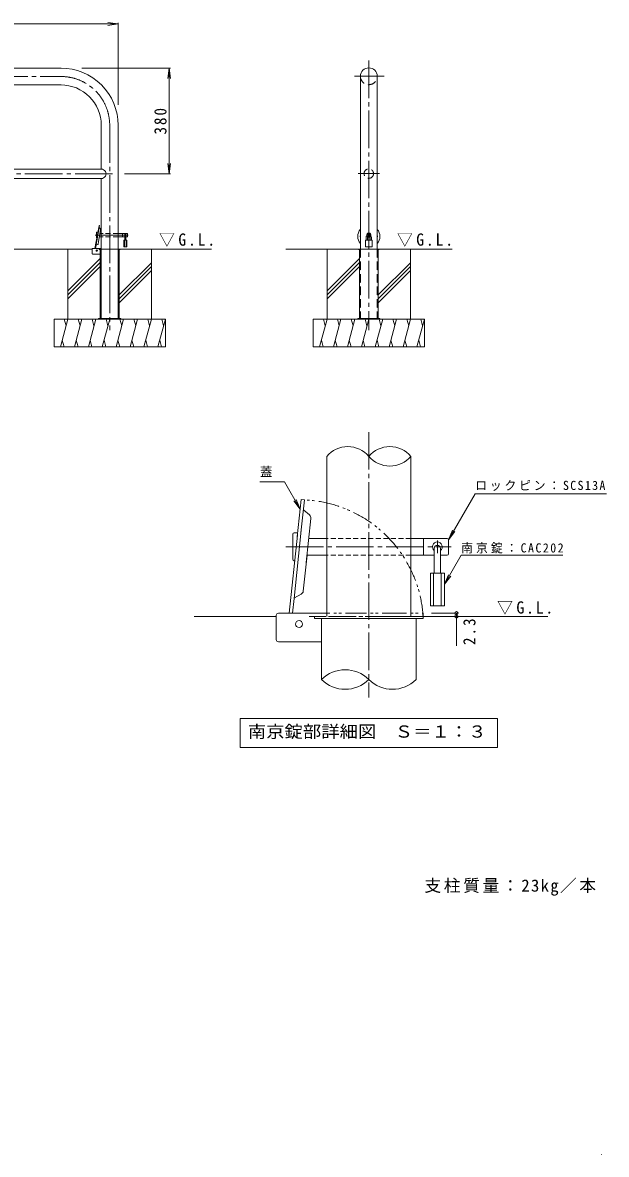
# Model space of a CAD drawing. Units: millimetres, scale not verified, with parts at other scales. Extents: x -2534 to 2691, y -2605 to 1509.
# Drawn here: x 594 to 2691, y -2605 to 1461 of the extents above; entities that cross this region are included whole.
import ezdxf
from ezdxf.enums import TextEntityAlignment as Align

# ---------------------------------------------------------------- set-up
doc = ezdxf.new("R2010")
doc.units = ezdxf.units.MM
doc.header["$LTSCALE"] = 15
doc.header["$PDMODE"] = 32
doc.header["$PDSIZE"] = 12
for name, pattern in [('CHAIN1', [8, 5, -1, 1, -1]), ('CHAIN2', [12, 9, -1, 1, -1]), ('DASHED1', [1.8, 1.2, -0.6]), ('DASHED2', [3, 2, -1]), ('DOUBLE_CHAIN1', [8.8, 5, -1, 0.6, -0.6, 0.6, -1])]:
    doc.linetypes.add(name, pattern=pattern)
for name, color, linetype, lineweight in [('A-0_通り芯', 4, 'Continuous', 9), ('A-1_躯体', 7, 'Continuous', 9), ('A-2_仕上', 4, 'Continuous', 9), ('A-3_寸法', 3, 'DASHED2', 9), ('A-4_文字', 7, 'Continuous', 9), ('A-5_建具', 7, 'Continuous', 9), ('A-6_間仕切', 7, 'Continuous', 9), ('A-A_インテリア', 2, 'Continuous', 9), ('A-E_見え係り', 6, 'Continuous', 5), ('D-0_通り芯', 4, 'Continuous', 9), ('D-1_躯体', 3, 'Continuous', 9), ('D-2_仕上', 4, 'Continuous', 9), ('D-4_文字', 7, 'Continuous', 9), ('D-5_建具', 7, 'Continuous', 9), ('D-6_間仕切', 7, 'Continuous', 9), ('D-A_インテリア', 2, 'Continuous', 9), ('D-E_見え係り', 6, 'Continuous', 5)]:
    doc.layers.add(name, color=color, linetype=linetype, lineweight=lineweight)
doc.layers.add('F-5_F-5ﾚｲﾔ', color=2, linetype='Continuous')
doc.styles.add('ＭＳ ゴシック', font='')
doc.styles.get('ＭＳ ゴシック').set_extended_font_data('MS Gothic')

msp = doc.modelspace()

# ---------------------------------------------------------------- linework, layer by layer
at = {"layer": 'A-0_通り芯', "color": 7, "linetype": 'CHAIN2'}
for p, q in [((1837.64, 1325), (1837.64, 356.83)), ((-63.19, 1267.59), (731.56, 1267.6)), ((1785.75, 1268.48), (1892.78, 1268.48)), ((906.56, 1092.6), (906.56, 355.94)), ((917.02, 917.84), (-63.19, 917.84)), ((1798.85, 918.73), (1875.98, 918.73)), ((854.7, 698.08), (973.31, 698.08))]:
    msp.add_line(p, q, dxfattribs=at)
at = {"layer": 'A-0_通り芯'}
for p, q in [((1830.64, 698.92), (1830.64, 697.01)), ((1844.64, 698.92), (1844.64, 697.01)), ((869.06, 647.85), (906.56, 647.85)), ((869.06, 647.85), (869.06, 646.35)), ((869.06, 647.85), (869.06, 646.35)), ((872.56, 646.35), (869.06, 646.35)), ((872.56, 646.35), (872.56, 397.85)), ((944.06, 647.85), (906.56, 647.85)), ((940.56, 646.35), (940.56, 397.85)), ((944.06, 646.35), (940.56, 646.35)), ((944.06, 647.85), (944.06, 646.35)), ((1800.14, 647.85), (1800.14, 646.35)), ((1800.14, 647.85), (1800.14, 646.35)), ((1800.14, 647.85), (1875.14, 647.85)), ((1800.14, 646.35), (1803.64, 646.35)), ((1803.64, 646.35), (1803.64, 397.85)), ((1871.64, 646.35), (1871.64, 397.85)), ((1875.14, 646.35), (1871.64, 646.35)), ((1875.14, 647.85), (1875.14, 646.35))]:
    msp.add_line(p, q, dxfattribs=at)
at = {"layer": 'A-0_通り芯', "linetype": 'DASHED2'}
for p, q in [((874.06, 646.35), (874.06, 397.85)), ((939.06, 646.35), (939.06, 397.85)), ((1805.14, 646.35), (1805.14, 397.85)), ((1870.14, 646.35), (1870.14, 397.85))]:
    msp.add_line(p, q, dxfattribs=at)
at = {"layer": 'A-0_通り芯', "color": 7, "linetype": 'CHAIN2'}
msp.add_arc((731.56, 1092.6), 175, 0, 90.00024, dxfattribs=at)
at = {"layer": 'A-0_通り芯'}
for centre, start, end in [((1837.64, 698.92), 359.99939, 180.00061), ((1837.64, 697.01), 179.99939, 187.6925), ((1837.64, 697.01), 229.58139, 310.41597), ((1837.64, 697.01), 352.30522, 0.00061)]:
    msp.add_arc(centre, 7, start, end, dxfattribs=at)
at = {"layer": 'A-0_通り芯', "linetype": 'DASHED2'}
for centre, start, end in [((872.56, 646.35), 0, 90), ((940.56, 646.35), 90, 180), ((1803.64, 646.35), 0, 90), ((1871.64, 646.35), 90, 180)]:
    msp.add_arc(centre, 1.5, start, end, dxfattribs=at)
at = {"layer": 'A-1_躯体', "color": 3}
for p, q in [((1807.39, 752.82), (1807.39, 647.85)), ((1867.89, 737.33), (1867.89, 647.85)), ((843.81, 631.15), (843.81, 648.65)), ((845.31, 650.15), (876.31, 650.15)), ((845.31, 629.65), (872.56, 629.65))]:
    msp.add_line(p, q, dxfattribs=at)
at = {"layer": 'A-1_躯体'}
for p, q in [((946.56, 397.85), (866.56, 397.85)), ((866.56, 397.85), (866.56, 396.35)), ((894.06, 397.85), (894.06, 396.35)), ((919.06, 397.85), (919.06, 396.35)), ((946.56, 397.85), (946.56, 396.35)), ((1797.64, 397.85), (1797.64, 396.35)), ((1877.64, 397.85), (1797.64, 397.85)), ((1825.14, 397.85), (1825.14, 396.35)), ((1850.14, 397.85), (1850.14, 396.35)), ((1877.64, 397.85), (1877.64, 396.35))]:
    msp.add_line(p, q, dxfattribs=at)
at = {"layer": 'A-1_躯体', "color": 3}
for centre, start, end in [((845.31, 648.65), 90, 180), ((845.31, 631.15), 180, 270)]:
    msp.add_arc(centre, 1.5, start, end, dxfattribs=at)
at = {"layer": 'A-2_仕上', "color": 3}
for p, q in [((-63.19, 1297.84), (731.56, 1297.85)), ((1807.39, 1268.48), (1807.39, 718.46)), ((1867.89, 1268.48), (1867.89, 718.53)), ((-63.19, 1237.34), (731.56, 1237.35)), ((876.31, 1092.6), (876.31, 934.85)), ((936.81, 1092.6), (936.81, 397.85)), ((-63.19, 934.84), (876.31, 934.85)), ((876.31, 900.85), (-63.19, 900.84)), ((876.31, 900.85), (876.31, 397.85))]:
    msp.add_line(p, q, dxfattribs=at)
at = {"layer": 'A-2_仕上'}
for p, q in [((868.14, 732.19), (866.93, 725.38)), ((868.14, 732.19), (870.4, 731.79)), ((853.67, 650.15), (866.93, 725.38)), ((856.01, 650.15), (870.4, 731.79)), ((873.95, 717.39), (866.48, 674.98)), ((873.12, 720.03), (869.3, 723.84)), ((863.19, 663.62), (858.28, 661.33)), ((864.86, 665.81), (866.48, 674.98))]:
    msp.add_line(p, q, dxfattribs=at)
at = {"layer": 'A-2_仕上', "color": 3, "linetype": 'DASHED2'}
msp.add_circle((1837.64, 918.73), 17, dxfattribs=at)
at = {"layer": 'A-2_仕上', "color": 3}
for centre, radius, start, end in [((731.56, 1092.6), 205.25, 0, 90.00023), ((1837.64, 1268.48), 30.25, 0, 180), ((731.56, 1092.6), 144.75, 0, 90.0002), ((876.31, 917.85), 17, 270, 90.00041)]:
    msp.add_arc(centre, radius, start, end, dxfattribs=at)
at = {"layer": 'A-2_仕上', "color": 3, "linetype": 'DASHED2'}
msp.add_arc((1837.64, 1268.48), 30.25, 180.00047, 0.00047, dxfattribs=at)
at = {"layer": 'A-2_仕上'}
for centre, radius, start, end in [((869.8, 724.34), 0.7, 169.99799, 224.99889), ((871, 717.91), 3, 349.99956, 44.99919), ((858.58, 660.7), 0.7, 115.00227, 170.00244), ((861.91, 666.33), 3, 295.00172, 349.99965)]:
    msp.add_arc(centre, radius, start, end, dxfattribs=at)
for major_axis, start_param, end_param in [((39.75, 0), 2.435662, 3.8475233), ((30.75, 0), 2.9610315, 3.3221538), ((39.75, 0), 5.5772489, 6.9870586), ((30.75, 0), 6.1025973, 6.4637734)]:
    msp.add_ellipse((1837.64, 692.99), major_axis=major_axis, ratio=0.9945, start_param=start_param, end_param=end_param, dxfattribs=at)
at = {"layer": 'A-3_寸法'}
for p, q in [((876.31, 647.85), (876.31, 397.85)), ((936.81, 647.85), (936.81, 397.85)), ((1807.39, 647.85), (1807.39, 397.85)), ((1867.89, 647.85), (1867.89, 397.85))]:
    msp.add_line(p, q, dxfattribs=at)
at = {"layer": 'A-4_文字'}
for p, q in [((-2063.19, 1456.25), (936.81, 1456.25)), ((936.81, 1456.25), (899.64, 1461.15)), ((936.81, 1456.25), (899.64, 1451.36)), ((936.81, 1460.75), (936.81, 1165.34)), ((1124.71, 1297.85), (805.85, 1297.85)), ((1120.21, 1297.85), (1115.31, 1260.67)), ((1120.21, 917.84), (1120.21, 1297.85)), ((1120.21, 1297.85), (1125.1, 1260.67)), ((1120.21, 917.84), (1115.31, 955.02)), ((1120.21, 917.84), (1125.1, 955.02)), ((1124.71, 917.84), (959.85, 917.84))]:
    msp.add_line(p, q, dxfattribs=at)
at = {"layer": 'A-5_建具'}
for p, q in [((1835.14, 693.31), (1835.14, 702.85)), ((1840.14, 693.31), (1840.14, 702.85))]:
    msp.add_line(p, q, dxfattribs=at)
for centre, radius, start, end in [((1837.64, 698.08), 6, 349.8367, 190.1633), ((1837.64, 698.08), 6, 234.7027, 305.2973), ((1836.14, 702.85), 1, 107.45982, 180), ((1836.14, 693.31), 1, 180, 252.54018), ((1839.14, 702.85), 1, 0, 72.54018), ((1839.14, 693.31), 1, 287.45982, 0)]:
    msp.add_arc(centre, radius, start, end, dxfattribs=at)
at = {"layer": 'A-6_間仕切'}
for p, q in [((858.82, 689.08), (858.82, 707.08)), ((859.82, 708.08), (863.89, 708.08)), ((876.31, 692.08), (869.49, 692.08)), ((876.31, 704.08), (871.61, 704.08)), ((969.82, 704.08), (936.81, 704.08)), ((960.57, 692.08), (936.81, 692.08)), ((952.82, 704.08), (952.82, 692.08)), ((969.82, 692.08), (965.07, 692.08)), ((970.82, 703.08), (970.82, 693.08)), ((860.36, 688.08), (859.82, 688.08))]:
    msp.add_line(p, q, dxfattribs=at)
at = {"layer": 'A-6_間仕切', "linetype": 'DASHED1'}
for p, q in [((936.81, 704.08), (876.31, 704.08)), ((936.81, 692.08), (876.31, 692.08))]:
    msp.add_line(p, q, dxfattribs=at)
at = {"layer": 'A-6_間仕切', "linetype": 'CHAIN1'}
msp.add_line((962.82, 702.6), (962.82, 693.54), dxfattribs=at)
at = {"layer": 'A-6_間仕切', "color": 2}
for p, q in [((1825.64, 679.08), (1849.64, 679.08)), ((1828.14, 689.58), (1828.14, 679.08)), ((1832.64, 689.58), (1832.64, 679.08)), ((1842.64, 689.58), (1842.64, 679.08)), ((1847.14, 689.58), (1847.14, 679.08)), ((1849.64, 679.08), (1849.64, 655.58))]:
    msp.add_line(p, q, dxfattribs=at)
msp.add_lwpolyline([(1825.64, 679.08), (1825.64, 655.58), (1849.64, 655.58)], dxfattribs=at)
at = {"layer": 'A-6_間仕切'}
for centre, radius, start, end in [((859.82, 707.08), 1, 90, 180), ((962.82, 698.08), 3.5, 310.00473, 229.99223), ((969.82, 703.08), 1, 0, 90), ((969.82, 693.08), 1, 270, 0), ((859.82, 689.08), 1, 180, 270)]:
    msp.add_arc(centre, radius, start, end, dxfattribs=at)
at = {"layer": 'A-6_間仕切', "color": 2}
for radius, start, end in [(9.5, 105.25735, 180), (5, 119.99915, 180), (9.5, 0, 74.74271), (5, 0, 60.00085)]:
    msp.add_arc((1837.64, 689.58), radius, start, end, dxfattribs=at)
at = {"layer": 'A-A_インテリア'}
for p, q in [((960.57, 696.83), (960.57, 679.08)), ((965.07, 696.83), (965.07, 679.08)), ((957.82, 679.08), (967.82, 679.08)), ((960.07, 679.08), (960.07, 655.58)), ((965.57, 679.08), (965.57, 655.58)), ((967.82, 679.08), (967.82, 655.58))]:
    msp.add_line(p, q, dxfattribs=at)
msp.add_lwpolyline([(957.82, 679.08), (957.82, 655.58), (967.82, 655.58)], dxfattribs=at)
msp.add_arc((962.82, 696.83), 2.25, 0, 180, dxfattribs=at)
at = {"layer": 'A-E_見え係り'}
for p, q in [((-1970.19, 647.85), (843.81, 647.85)), ((756.56, 396.35), (756.56, 647.85)), ((872.56, 613.66), (756.56, 497.66)), ((1272.3, 647.85), (936.81, 647.85)), ((1056.56, 396.35), (1056.56, 647.85)), ((1539.5, 647.85), (1800.14, 647.85)), ((1687.64, 396.35), (1687.64, 647.85)), ((1803.64, 613.66), (1687.64, 497.66)), ((1875.14, 647.85), (2137.34, 647.85)), ((1987.64, 396.35), (1987.64, 647.85)), ((872.56, 599.51), (756.56, 483.51)), ((872.56, 585.37), (756.56, 469.37)), ((1056.56, 598.77), (940.56, 482.77)), ((1056.56, 584.63), (940.56, 468.63)), ((1056.56, 570.49), (940.56, 454.49)), ((1803.64, 599.51), (1687.64, 483.51)), ((1803.64, 585.37), (1687.64, 469.37)), ((1987.64, 598.77), (1871.64, 482.77)), ((1987.64, 584.63), (1871.64, 468.63)), ((1987.64, 570.49), (1871.64, 454.49)), ((706.56, 396.35), (1106.56, 396.35)), ((706.56, 296.35), (706.56, 396.35)), ((756.56, 396.35), (729.77, 296.35)), ((743.52, 396.35), (750.04, 372)), ((806.56, 396.35), (779.77, 296.35)), ((793.52, 396.35), (800.04, 372)), ((856.56, 396.35), (829.77, 296.35)), ((843.52, 396.35), (850.04, 372)), ((906.56, 396.35), (879.77, 296.35)), ((893.52, 396.35), (900.04, 372)), ((956.56, 396.35), (929.77, 296.35)), ((943.52, 396.35), (950.04, 372)), ((1006.56, 396.35), (979.77, 296.35)), ((993.52, 396.35), (1000.04, 372)), ((1056.56, 396.35), (1029.77, 296.35)), ((1043.52, 396.35), (1050.04, 372)), ((1106.56, 396.35), (1079.77, 296.35)), ((1093.52, 396.35), (1100.04, 372)), ((1106.56, 296.35), (1106.56, 396.35)), ((1637.64, 396.35), (2037.64, 396.35)), ((1637.64, 296.35), (1637.64, 396.35)), ((1687.64, 396.35), (1660.84, 296.35)), ((1674.59, 396.35), (1681.12, 372)), ((1737.64, 396.35), (1710.84, 296.35)), ((1724.59, 396.35), (1731.12, 372)), ((1787.64, 396.35), (1760.84, 296.35)), ((1774.59, 396.35), (1781.12, 372)), ((1837.64, 396.35), (1810.84, 296.35)), ((1824.59, 396.35), (1831.12, 372)), ((1887.64, 396.35), (1860.84, 296.35)), ((1874.59, 396.35), (1881.12, 372)), ((1937.64, 396.35), (1910.84, 296.35)), ((1924.59, 396.35), (1931.12, 372)), ((1987.64, 396.35), (1960.84, 296.35)), ((1974.59, 396.35), (1981.12, 372)), ((2037.64, 396.35), (2010.84, 296.35)), ((2024.59, 396.35), (2031.12, 372)), ((2037.64, 296.35), (2037.64, 396.35)), ((706.56, 296.35), (1106.56, 296.35)), ((742.82, 296.35), (736.29, 320.7)), ((792.82, 296.35), (786.29, 320.7)), ((842.82, 296.35), (836.29, 320.7)), ((892.82, 296.35), (886.29, 320.7)), ((942.82, 296.35), (936.29, 320.7)), ((992.82, 296.35), (986.29, 320.7)), ((1042.82, 296.35), (1036.29, 320.7)), ((1092.82, 296.35), (1086.29, 320.7)), ((1637.64, 296.35), (2037.64, 296.35)), ((1673.89, 296.35), (1667.37, 320.7)), ((1723.89, 296.35), (1717.37, 320.7)), ((1773.89, 296.35), (1767.37, 320.7)), ((1823.89, 296.35), (1817.37, 320.7)), ((1873.89, 296.35), (1867.37, 320.7)), ((1923.89, 296.35), (1917.37, 320.7)), ((1973.89, 296.35), (1967.37, 320.7)), ((2023.89, 296.35), (2017.37, 320.7))]:
    msp.add_line(p, q, dxfattribs=at)
at = {"layer": 'A-E_見え係り', "color": 4, "lineweight": 9}
msp.add_circle((860.21, 642.35), 2.5, dxfattribs=at)
at = {"layer": 'D-0_通り芯', "color": 7, "linetype": 'CHAIN2'}
for p, q in [((1837.64, -9.77), (1837.64, -962.75)), ((1540.09, -421.91), (2133.11, -421.91))]:
    msp.add_line(p, q, dxfattribs=at)
at = {"layer": 'D-0_通り芯', "linetype": 'DOUBLE_CHAIN1'}
for p, q in [((1622.26, -660.41), (1904.15, -660.41)), ((1676.08, -671.91), (1623.46, -671.91)), ((2032.64, -671.91), (1676.08, -671.91))]:
    msp.add_line(p, q, dxfattribs=at)
at = {"layer": 'D-0_通り芯'}
for p, q in [((1667.64, -679.41), (1667.64, -898.89)), ((2007.64, -679.41), (2007.64, -898.89)), ((2032.64, -671.91), (2032.64, -679.41))]:
    msp.add_line(p, q, dxfattribs=at)
msp.add_lwpolyline([(1642.64, -671.91), (1642.64, -679.41), (2032.64, -679.41)], dxfattribs=at)
at = {"layer": 'D-0_通り芯', "linetype": 'DOUBLE_CHAIN1'}
msp.add_lwpolyline([(1897.6, -660.41), (2032.64, -660.41), (2032.64, -671.91)], dxfattribs=at)
msp.add_arc((1587.14, -699.41), 446.35, 3.53229, 87.53222, dxfattribs=at)
at = {"layer": 'D-0_通り芯'}
for centre, start, end in [((1752.64, -984.6), 45.23975, 134.76025), ((1752.64, -813.17), 225.23975, 314.76025), ((1922.64, -813.17), 225.23975, 314.76025)]:
    msp.add_arc(centre, 120.71, start, end, dxfattribs=at)
at = {"layer": 'D-1_躯体'}
for p, q in [((1686.39, -96.93), (1686.39, -671.91)), ((1988.89, -96.93), (1988.89, -671.91)), ((1686.39, -451.91), (1686.39, -671.91)), ((1505.14, -755.41), (1505.14, -667.91)), ((1686.39, -660.41), (1512.64, -660.41)), ((1512.64, -762.91), (1667.64, -762.91))]:
    msp.add_line(p, q, dxfattribs=at)
for centre, radius, start, end in [((1762.01, -161.14), 99.2, 40.32983, 139.67017), ((1913.27, -161.14), 99.2, 40.32983, 139.67017), ((1913.27, -32.73), 99.2, 220.32983, 319.67017), ((1512.64, -667.91), 7.5, 90, 180), ((1512.64, -755.41), 7.5, 180, 270)]:
    msp.add_arc(centre, radius, start, end, dxfattribs=at)
at = {"layer": 'D-2_仕上'}
for p, q in [((1593.9, -372.03), (1606.36, -253.48)), ((1624.42, -307.45), (1604.05, -289.74)), ((1612.84, -478.84), (1629.5, -320.34)), ((1594.97, -361.83), (1569.09, -608.08)), ((1552.02, -660.41), (1581.49, -380.06)), ((1602.13, -580.75), (1615.67, -451.91)), ((1569.09, -608.08), (1563.59, -660.41)), ((1594.56, -592.26), (1570.87, -605.39))]:
    msp.add_line(p, q, dxfattribs=at)
at = {"layer": 'D-2_仕上', "color": 6, "linetype": 'DOUBLE_CHAIN1', "lineweight": 5}
for p, q in [((1923.69, -671.91), (1676.08, -671.91)), ((1913.43, -671.91), (2032.64, -671.91))]:
    msp.add_line(p, q, dxfattribs=at)
at = {"layer": 'D-2_仕上'}
msp.add_lwpolyline([(1580.81, -386.57), (1594.92, -252.28), (1606.36, -253.48)], dxfattribs=at)
for centre, radius, start, end in [((1606.34, -287.1), 3.5, 173.99799, 228.99889), ((1614.58, -318.77), 15, 353.99956, 48.99919), ((1572.57, -608.45), 3.5, 119.00227, 174.00244), ((1587.21, -579.18), 15, 299.00172, 353.99965)]:
    msp.add_arc(centre, radius, start, end, dxfattribs=at)
at = {"layer": 'D-4_文字'}
for p, q in [((2034.16, -391.91), (2034.16, -451.91)), ((2157.05, -660.41), (2062.64, -660.41)), ((2157.05, -671.91), (2062.64, -671.91)), ((2152.55, -660.41), (2152.55, -777.1))]:
    msp.add_line(p, q, dxfattribs=at)
for p in [(2152.55, -660.41), (2152.55, -671.91)]:
    msp.add_point(p, dxfattribs=at)
at = {"layer": 'D-5_建具'}
for p, q in [((1534.55, -188.51), (1446.35, -188.51)), ((1591.29, -286.79), (1534.55, -188.51)), ((2124.16, -396.91), (2219.82, -231.22)), ((2219.82, -231.22), (2691.38, -231.22)), ((1591.29, -286.79), (1568.46, -257.04)), ((1591.29, -286.79), (1576.94, -252.14)), ((2124.16, -396.91), (2138.51, -362.27)), ((2124.16, -396.91), (2146.99, -367.16)), ((2109.16, -556.65), (2169.42, -452.41)), ((2169.42, -452.41), (2534.81, -452.41)), ((2109.16, -556.65), (2123.51, -522)), ((2109.16, -556.65), (2131.99, -526.89)), ((1375.64, -1038.28), (2299.64, -1038.28)), ((1375.64, -1038.28), (1375.64, -1143.28)), ((2299.64, -1038.28), (2299.64, -1143.28)), ((1375.64, -1143.28), (2299.64, -1143.28))]:
    msp.add_line(p, q, dxfattribs=at)
at = {"layer": 'D-6_間仕切'}
for p, q in [((1564.16, -466.91), (1564.16, -376.91)), ((1569.16, -371.91), (1582.35, -371.91)), ((1686.39, -391.91), (1621.97, -391.91)), ((2119.16, -391.91), (1988.89, -391.91)), ((2124.16, -396.91), (2124.16, -446.91)), ((1571.84, -471.91), (1569.16, -471.91)), ((1686.39, -451.91), (1615.67, -451.91)), ((2072.91, -451.91), (1988.89, -451.91)), ((2119.16, -451.91), (2095.41, -451.91))]:
    msp.add_line(p, q, dxfattribs=at)
at = {"layer": 'D-6_間仕切', "linetype": 'DASHED1'}
for p, q in [((1988.89, -391.91), (1686.39, -391.91)), ((1988.89, -451.91), (1686.39, -451.91))]:
    msp.add_line(p, q, dxfattribs=at)
at = {"layer": 'D-6_間仕切', "linetype": 'CHAIN1'}
msp.add_line((2084.16, -399.33), (2084.16, -444.64), dxfattribs=at)
at = {"layer": 'D-6_間仕切'}
for centre, radius, start, end in [((1569.16, -376.91), 5, 90, 180), ((2084.16, -421.91), 17.5, 310.00473, 229.99223), ((2119.16, -396.91), 5, 0, 90), ((2119.16, -446.91), 5, 270, 0), ((1569.16, -466.91), 5, 180, 270)]:
    msp.add_arc(centre, radius, start, end, dxfattribs=at)
at = {"layer": 'D-A_インテリア'}
for p, q in [((2072.91, -428.16), (2072.91, -516.91)), ((2095.41, -428.16), (2095.41, -516.91)), ((2059.16, -516.91), (2109.16, -516.91)), ((2070.41, -516.91), (2070.41, -634.41)), ((2097.91, -516.91), (2097.91, -634.41)), ((2109.16, -516.91), (2109.16, -634.41))]:
    msp.add_line(p, q, dxfattribs=at)
msp.add_lwpolyline([(2059.16, -516.91), (2059.16, -634.41), (2109.16, -634.41)], dxfattribs=at)
msp.add_circle((1587.14, -699.41), 12.5, dxfattribs=at)
msp.add_arc((2084.16, -428.16), 11.25, 0, 180, dxfattribs=at)
at = {"layer": 'D-E_見え係り'}
for p, q in [((1505.14, -671.91), (1209.86, -671.91)), ((2033.15, -671.91), (2481.15, -671.91)), ((2672.47, -2604.53), (2674.18, -2604.53))]:
    msp.add_line(p, q, dxfattribs=at)

# ---------------------------------------------------------------- texts
at = {"layer": 'A-4_文字', "color": 2, "insert": (1111.21, 1059.09), "char_height": 43.99, "attachment_point": 7, "rotation": 90, "style": 'ＭＳ ゴシック'}
msp.add_mtext('\\T1.27;\\W0.9;380', dxfattribs=at)
at = {"layer": 'A-5_建具', "color": 2, "char_height": 43.99, "attachment_point": 7, "style": 'ＭＳ ゴシック'}
for insert in [(1083.7, 655.92), (1938.59, 655.92)]:
    msp.add_mtext('\\T1.22;\\W0.95;▽G.L.', dxfattribs=dict(at, insert=insert))
at = {"layer": 'D-4_文字', "color": 2, "insert": (2298.47, -665.71), "char_height": 43.99, "attachment_point": 7, "style": 'ＭＳ ゴシック'}
msp.add_mtext('\\T1.22;\\W0.95;▽G.L.', dxfattribs=at)
at = {"layer": 'D-4_文字', "color": 2, "insert": (2221.55, -774.68), "char_height": 43.99, "attachment_point": 7, "rotation": 90, "style": 'ＭＳ ゴシック'}
msp.add_mtext('\\T1.27;\\W0.9;2.3', dxfattribs=at)
at = {"layer": 'D-5_建具', "style": 'ＭＳ ゴシック'}
msp.add_text('蓋', height=32.99, dxfattribs=at).set_placement((1446.35, -178.51), align=Align.BOTTOM_LEFT)
at = {"layer": 'D-5_建具', "color": 2, "style": 'ＭＳ ゴシック', "width": 1.1}
msp.add_text('南京錠部詳細図\u3000Ｓ＝１：３', height=43.99, dxfattribs=at).set_placement((1402.64, -1120.78), align=Align.BOTTOM_LEFT)
at = {"layer": 'D-5_建具', "char_height": 32.99, "attachment_point": 7, "style": 'ＭＳ ゴシック'}
for s, insert in [('\\T1.23;\\W0.95;ロックピン：SCS13A', (2219.82, -221.22)), ('\\T1.25;\\W0.95;南京錠：CAC202', (2169.42, -446.21))]:
    msp.add_mtext(s, dxfattribs=dict(at, insert=insert))
at = {"layer": 'F-5_F-5ﾚｲﾔ', "insert": (2037.73, -1675.26), "char_height": 43.99, "attachment_point": 7, "style": 'ＭＳ ゴシック'}
msp.add_mtext('\\T1.16;支柱質量：23kg／本', dxfattribs=at)

doc.saveas('drawing.dxf')
